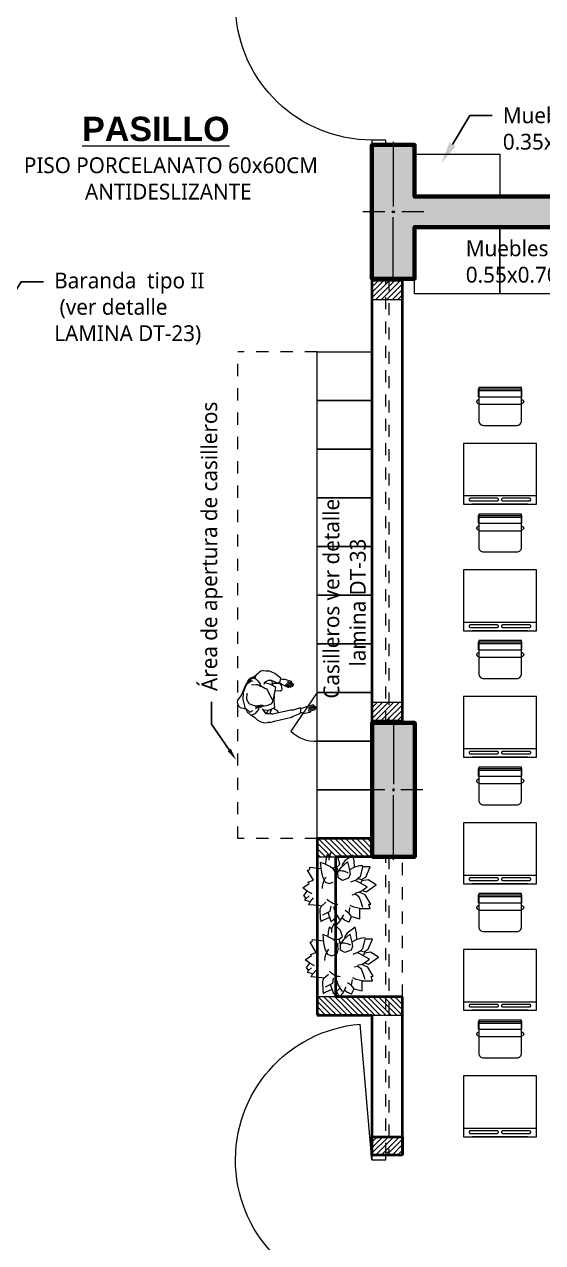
# Model space of a CAD drawing. Header units: metres. Extents: x 28 to 148, y 23 to 113.
# Drawn here: x 120.19 to 124.44, y 70.17 to 80.18 of the extents above; entities that cross this region are included whole.
import ezdxf
from ezdxf import colors
from ezdxf.entities.mleader import LeaderData, LeaderLine
from ezdxf.math import Vec2, Vec3

# ---------------------------------------------------------------- set-up
doc = ezdxf.new("R2010")
doc.units = ezdxf.units.M
doc.linetypes.add('DASHED2', pattern=[0.375, 0.25, -0.125])
for name, color, linetype, lineweight in [('COLUMNAS 50', 32, 'Continuous', 70), ('COLUMNETASSS', 211, 'Continuous', 20), ('Cotas varias El', 253, 'Continuous', 13), ('Equipamiento SR', 23, 'Continuous', 0), ('GRAFO 0 BLANCO', 7, 'Continuous', 0), ('GRAFO01', 7, 'Continuous', 0), ('letras sr', 7, 'Continuous', 5), ('muro bajo', 191, 'Continuous', 40), ('PERSONAS', 8, 'Continuous', 0), ('Puertas El', 21, 'Continuous', 15), ('Structural - Bearing_Pen_No__20', 1, 'Continuous', 0), ('Vanos', 140, 'Continuous', 5)]:
    doc.layers.add(name, color=color, linetype=linetype, lineweight=lineweight)
doc.layers.add('Mobiliario', color=7, linetype='Continuous', lineweight=0, true_color=0x7f7f7f)
doc.styles.add('Generales', font='trebuc.ttf', dxfattribs={"height": 0.1})
doc.styles.add('Santa Rosa 1 50', font='trebuc.ttf')
pattern_1 = [(225, (-26.687095, 212.112056), (0.0224506403, -0.0224506403), [])]

# ---------------------------------------------------------------- blocks, each defined once
blk = doc.blocks.new('A$C5A0F33B4')
at = {"layer": 'Puertas El', "linetype": 'Continuous'}
blk.add_line((1.12, 1.16), (1.218, 2.276), dxfattribs=at)
at = {"layer": 'Puertas El', "linetype": 'ByBlock'}
for p, q in [((1.005, 1.16), (1.005, 1.2)), ((1.005, 1.2), (1.12, 1.2)), ((1.12, 1.2), (1.005, 1.2)), ((1.12, 1.16), (1.005, 1.16)), ((1.12, 1.2), (1.12, 1.16)), ((1.005, 0), (1.005, 0.04)), ((1.005, 0.04), (1.12, 0.04)), ((1.12, 0), (1.005, 0)), ((1.12, 0), (1.005, 0)), ((1.12, 0), (1.005, 0)), ((1.12, 0.04), (1.12, 0))]:
    blk.add_line(p, q, dxfattribs=at)
blk.add_arc((1.12, 1.16), 1.12, 270, 85, dxfattribs=at)
blk = doc.blocks.new('A$C0F2E3FFB')
at = {"layer": 'PERSONAS'}
for p, q in [((0.316, 0.697), (0.312, 0.693)), ((0.312, 0.693), (0.331, 0.632)), ((0.321, 0.699), (0.316, 0.697)), ((0.331, 0.678), (0.321, 0.699)), ((0.326, 0.709), (0.322, 0.706)), ((0.322, 0.706), (0.338, 0.65)), ((0.332, 0.709), (0.326, 0.709)), ((0.336, 0.718), (0.331, 0.716)), ((0.331, 0.716), (0.349, 0.65)), ((0.336, 0.698), (0.332, 0.709)), ((0.341, 0.719), (0.336, 0.718)), ((0.349, 0.696), (0.341, 0.719)), ((0.35, 0.712), (0.346, 0.71)), ((0.346, 0.71), (0.362, 0.65)), ((0.355, 0.712), (0.35, 0.712)), ((0.371, 0.66), (0.355, 0.712)), ((0.376, 0.67), (0.372, 0.667)), ((0.38, 0.663), (0.376, 0.67)), ((0.331, 0.632), (0.343, 0.597)), ((0.364, 0.581), (0.339, 0.578)), ((0.339, 0.578), (0.36, 0.51)), ((0.343, 0.597), (0.346, 0.585)), ((0.346, 0.585), (0.348, 0.579)), ((0.384, 0.578), (0.364, 0.581)), ((0.372, 0.667), (0.371, 0.648)), ((0.384, 0.631), (0.38, 0.663)), ((0.381, 0.588), (0.39, 0.599)), ((0.382, 0.578), (0.381, 0.588)), ((0.39, 0.599), (0.384, 0.631)), ((0.39, 0.57), (0.384, 0.578)), ((0.415, 0.509), (0.39, 0.57)), ((0.091, 0.465), (0.08, 0.437)), ((0.1, 0.494), (0.091, 0.465)), ((0.104, 0.497), (0.1, 0.494)), ((0.1, 0.457), (0.106, 0.477)), ((0.11, 0.498), (0.104, 0.497)), ((0.106, 0.477), (0.11, 0.498)), ((0.124, 0.514), (0.107, 0.483)), ((0.108, 0.458), (0.134, 0.51)), ((0.118, 0.448), (0.145, 0.505)), ((0.136, 0.508), (0.121, 0.486)), ((0.129, 0.515), (0.124, 0.514)), ((0.125, 0.439), (0.15, 0.488)), ((0.134, 0.51), (0.129, 0.515)), ((0.129, 0.42), (0.155, 0.467)), ((0.141, 0.492), (0.131, 0.475)), ((0.147, 0.473), (0.133, 0.455)), ((0.141, 0.509), (0.136, 0.508)), ((0.145, 0.505), (0.141, 0.509)), ((0.146, 0.492), (0.141, 0.492)), ((0.15, 0.488), (0.146, 0.492)), ((0.152, 0.474), (0.147, 0.473)), ((0.155, 0.467), (0.152, 0.474)), ((0.36, 0.51), (0.362, 0.49)), ((0.362, 0.49), (0.398, 0.322)), ((0.426, 0.494), (0.415, 0.509)), ((0.461, 0.339), (0.426, 0.494)), ((0.026, 0.342), (0.001, 0.288)), ((0.037, 0.358), (0.026, 0.342)), ((0.07, 0.397), (0.037, 0.358)), ((0.099, 0.393), (0.07, 0.397)), ((0.081, 0.411), (0.077, 0.396)), ((0.08, 0.437), (0.081, 0.411)), ((0.088, 0.31), (0.114, 0.371)), ((0.114, 0.371), (0.099, 0.393)), ((0.106, 0.382), (0.111, 0.389)), ((0.111, 0.389), (0.113, 0.393)), ((0.113, 0.393), (0.129, 0.42)), ((0.132, 0.404), (0.118, 0.392)), ((0.132, 0.404), (0.118, 0.392)), ((0.118, 0.392), (0.118, 0.322)), ((0.118, 0.392), (0.118, 0.322)), ((0.155, 0.351), (0.127, 0.307)), ((0.171, 0.409), (0.132, 0.404)), ((0.171, 0.409), (0.132, 0.404)), ((0.245, 0.333), (0.155, 0.351)), ((0.183, 0.394), (0.171, 0.409)), ((0.183, 0.394), (0.171, 0.409)), ((0.18, 0.346), (0.183, 0.394)), ((0.18, 0.346), (0.183, 0.394)), ((0.245, 0.34), (0.219, 0.338)), ((0.336, 0.342), (0.245, 0.333)), ((0.269, 0.336), (0.245, 0.34)), ((0.359, 0.295), (0.336, 0.342)), ((0.371, 0.371), (0.344, 0.327)), ((0.388, 0.378), (0.371, 0.371)), ((0.386, 0.377), (0.371, 0.371)), ((0.472, 0.302), (0.461, 0.339)), ((0, 0.237), (0.002, 0.262)), ((0, 0.237), (0.005, 0.217)), ((0.002, 0.263), (0.001, 0.288)), ((0.087, 0.287), (0.088, 0.31)), ((0.105, 0.253), (0.087, 0.287)), ((0.14, 0.327), (0.091, 0.316)), ((0.124, 0.246), (0.105, 0.253)), ((0.127, 0.307), (0.112, 0.251)), ((0.14, 0.327), (0.118, 0.322)), ((0.129, 0.21), (0.147, 0.227)), ((0.143, 0.209), (0.148, 0.234)), ((0.148, 0.234), (0.157, 0.245)), ((0.157, 0.245), (0.162, 0.254)), ((0.168, 0.273), (0.162, 0.254)), ((0.183, 0.28), (0.168, 0.273)), ((0.241, 0.311), (0.183, 0.28)), ((0.273, 0.327), (0.241, 0.311)), ((0.301, 0.315), (0.273, 0.327)), ((0.314, 0.28), (0.301, 0.315)), ((0.318, 0.268), (0.314, 0.28)), ((0.315, 0.207), (0.316, 0.231)), ((0.316, 0.231), (0.319, 0.236)), ((0.32, 0.246), (0.318, 0.268)), ((0.319, 0.236), (0.32, 0.246)), ((0.324, 0.23), (0.32, 0.246)), ((0.33, 0.225), (0.324, 0.23)), ((0.324, 0.207), (0.324, 0.23)), ((0.333, 0.199), (0.33, 0.225)), ((0.395, 0.299), (0.348, 0.317)), ((0.36, 0.239), (0.352, 0.228)), ((0.36, 0.239), (0.359, 0.295)), ((0.394, 0.263), (0.36, 0.239)), ((0.377, 0.275), (0.361, 0.282)), ((0.377, 0.275), (0.361, 0.282)), ((0.384, 0.268), (0.377, 0.275)), ((0.384, 0.268), (0.394, 0.272)), ((0.384, 0.256), (0.384, 0.268)), ((0.389, 0.301), (0.398, 0.324)), ((0.398, 0.322), (0.394, 0.287)), ((0.394, 0.287), (0.394, 0.263)), ((0.394, 0.287), (0.394, 0.287)), ((0.394, 0.287), (0.394, 0.287)), ((0.468, 0.216), (0.475, 0.248)), ((0.472, 0.302), (0.473, 0.276)), ((0.475, 0.248), (0.473, 0.276)), ((0.005, 0.217), (0.014, 0.203)), ((0.014, 0.203), (0.024, 0.194)), ((0.024, 0.194), (0.044, 0.169)), ((0.044, 0.169), (0.061, 0.152)), ((0.044, 0.169), (0.074, 0.158)), ((0.061, 0.152), (0.06, 0.142)), ((0.06, 0.142), (0.074, 0.11)), ((0.082, 0.176), (0.066, 0.141)), ((0.087, 0.112), (0.066, 0.141)), ((0.086, 0.183), (0.082, 0.176)), ((0.086, 0.183), (0.121, 0.209)), ((0.121, 0.091), (0.087, 0.112)), ((0.098, 0.146), (0.093, 0.13)), ((0.093, 0.13), (0.129, 0.081)), ((0.129, 0.21), (0.121, 0.209)), ((0.143, 0.209), (0.131, 0.188)), ((0.131, 0.188), (0.131, 0.173)), ((0.131, 0.173), (0.133, 0.132)), ((0.3, 0.106), (0.309, 0.128)), ((0.309, 0.128), (0.321, 0.168)), ((0.319, 0.192), (0.315, 0.207)), ((0.321, 0.168), (0.319, 0.192)), ((0.34, 0.177), (0.324, 0.215)), ((0.33, 0.163), (0.324, 0.207)), ((0.356, 0.198), (0.333, 0.199)), ((0.337, 0.07), (0.378, 0.115)), ((0.345, 0.167), (0.34, 0.177)), ((0.39, 0.167), (0.356, 0.198)), ((0.378, 0.115), (0.365, 0.142)), ((0.382, 0.097), (0.405, 0.123)), ((0.393, 0.159), (0.39, 0.167)), ((0.405, 0.123), (0.393, 0.159)), ((0.404, 0.127), (0.409, 0.133)), ((0.409, 0.133), (0.426, 0.158)), ((0.426, 0.158), (0.438, 0.169)), ((0.438, 0.169), (0.448, 0.183)), ((0.448, 0.183), (0.468, 0.216)), ((0.148, 0.07), (0.074, 0.11)), ((0.129, 0.081), (0.2, 0.055)), ((0.148, 0.07), (0.226, 0.037)), ((0.197, 0.056), (0.148, 0.07)), ((0.2, 0.055), (0.263, 0.052)), ((0.207, 0.089), (0.26, 0.086)), ((0.226, 0.037), (0.268, 0.003)), ((0.26, 0.086), (0.293, 0.102)), ((0.263, 0.052), (0.337, 0.07)), ((0.268, 0.003), (0.289, 0)), ((0.289, 0), (0.317, 0.01)), ((0.293, 0.102), (0.3, 0.106)), ((0.317, 0.01), (0.34, 0.031)), ((0.34, 0.073), (0.381, 0.094)), ((0.353, 0.079), (0.34, 0.031)), ((0.381, 0.094), (0.382, 0.097))]:
    blk.add_line(p, q, dxfattribs=at)
blk = doc.blocks.new('Columna 1.10 x0.30')
at = {"true_color": 0xc7c8ca}
h = blk.add_hatch(color=9, dxfattribs=at)
h.dxf.hatch_style = 1
h.paths.add_polyline_path([(-234.849, 113.807), (-235.949, 113.807), (-235.949, 113.457), (-234.849, 113.457)])
h.paths.add_polyline_path([(-235.391, 113.632, -1), (-235.408, 113.632, -1)], flags=16)
at = {"layer": 'COLUMNAS 50', "color": 1, "linetype": 'Continuous', "lineweight": 5}
for p, q in [((-235.399, 113.873), (-235.399, 113.693)), ((-235.974, 113.632), (-235.444, 113.632)), ((-234.824, 113.632), (-235.354, 113.632)), ((-235.399, 113.562), (-235.399, 113.382))]:
    blk.add_line(p, q, dxfattribs=at)
at = {"layer": 'COLUMNAS 50', "linetype": 'Continuous'}
blk.add_lwpolyline([(-235.949, 113.457), (-234.849, 113.457), (-234.849, 113.807), (-235.949, 113.807)], close=True, dxfattribs=at)
at = {"layer": 'COLUMNAS 50', "color": 1, "linetype": 'Continuous', "lineweight": 5}
blk.add_circle((-235.399, 113.632), 0.00871, dxfattribs=at)
blk.add_point((-235.399, 113.632), dxfattribs=at)
blk = doc.blocks.new('A$C4CA21B86')
at = {"layer": 'GRAFO01', "color": 251, "linetype": 'DASHED2', "lineweight": 9, "ltscale": 0.1}
for p, q in [((0.201, 0.532), (0.134, 0.55)), ((0.134, 0.55), (0.134, 0.467)), ((0.221, 0.578), (0.201, 0.532)), ((0.201, 0.532), (0.221, 0.507)), ((0.221, 0.507), (0.215, 0.457)), ((0.221, 0.578), (0.26, 0.561)), ((0.221, 0.507), (0.255, 0.484)), ((0.26, 0.561), (0.28, 0.543)), ((0.294, 0.568), (0.265, 0.518)), ((0.32, 0.598), (0.294, 0.568)), ((0.297, 0.556), (0.332, 0.5)), ((0.368, 0.576), (0.317, 0.527)), ((0.32, 0.598), (0.346, 0.555)), ((0.368, 0.576), (0.393, 0.497)), ((0.436, 0.518), (0.376, 0.487)), ((0.435, 0.562), (0.38, 0.537)), ((0.454, 0.573), (0.435, 0.562)), ((0.455, 0.555), (0.454, 0.573)), ((0.455, 0.555), (0.458, 0.47)), ((0.061, 0.432), (0.043, 0.43)), ((0.043, 0.43), (0.089, 0.354)), ((0.134, 0.467), (0.049, 0.467)), ((0.049, 0.467), (0.061, 0.432)), ((0.109, 0.458), (0.125, 0.407)), ((0.125, 0.407), (0.14, 0.373)), ((0.134, 0.467), (0.183, 0.456)), ((0.183, 0.456), (0.212, 0.442)), ((0.332, 0.5), (0.348, 0.452)), ((0.376, 0.487), (0.37, 0.446)), ((0.449, 0.447), (0.412, 0.413)), ((0.458, 0.47), (0.449, 0.447)), ((0.449, 0.447), (0.466, 0.443)), ((0.466, 0.443), (0.552, 0.435)), ((0.54, 0.411), (0.513, 0.379)), ((0.552, 0.435), (0.54, 0.411)), ((0.54, 0.411), (0.584, 0.399)), ((0.082, 0.33), (0, 0.273)), ((0.115, 0.319), (0.074, 0.289)), ((0.115, 0.319), (0.082, 0.33)), ((0.089, 0.354), (0.138, 0.333)), ((0.138, 0.333), (0.115, 0.319)), ((0.138, 0.333), (0.174, 0.342)), ((0.14, 0.373), (0.169, 0.349)), ((0.169, 0.349), (0.199, 0.356)), ((0.565, 0.323), (0.528, 0.342)), ((0.574, 0.383), (0.55, 0.362)), ((0.592, 0.359), (0.565, 0.323)), ((0.565, 0.323), (0.602, 0.296)), ((0.584, 0.399), (0.574, 0.383)), ((0.574, 0.383), (0.592, 0.359)), ((0, 0.273), (0.066, 0.232)), ((0.085, 0.208), (0.049, 0.124)), ((0.066, 0.232), (0.116, 0.239)), ((0.074, 0.289), (0.128, 0.259)), ((0.119, 0.228), (0.085, 0.208)), ((0.112, 0.124), (0.132, 0.205)), ((0.116, 0.239), (0.128, 0.259)), ((0.148, 0.221), (0.119, 0.228)), ((0.128, 0.259), (0.172, 0.235)), ((0.132, 0.205), (0.152, 0.223)), ((0.172, 0.235), (0.148, 0.221)), ((0.172, 0.235), (0.21, 0.25)), ((0.213, 0.185), (0.226, 0.216)), ((0.226, 0.216), (0.277, 0.235)), ((0.277, 0.235), (0.311, 0.215)), ((0.311, 0.215), (0.313, 0.168)), ((0.334, 0.213), (0.342, 0.247)), ((0.336, 0.169), (0.334, 0.213)), ((0.385, 0.262), (0.353, 0.25)), ((0.418, 0.249), (0.385, 0.262)), ((0.44, 0.207), (0.418, 0.249)), ((0.451, 0.155), (0.44, 0.207)), ((0.559, 0.25), (0.513, 0.234)), ((0.513, 0.234), (0.562, 0.15)), ((0.602, 0.296), (0.55, 0.26)), ((0.55, 0.26), (0.559, 0.25)), ((0.049, 0.124), (0.112, 0.124)), ((0.11, 0.115), (0.136, 0.116)), ((0.136, 0.116), (0.178, 0.127)), ((0.178, 0.127), (0.218, 0.149)), ((0.178, 0.127), (0.181, 0.076)), ((0.218, 0.149), (0.213, 0.185)), ((0.236, 0.083), (0.218, 0.149)), ((0.286, 0.129), (0.236, 0.083)), ((0.257, 0.076), (0.276, 0.102)), ((0.276, 0.102), (0.28, 0.123)), ((0.313, 0.168), (0.286, 0.129)), ((0.323, 0.126), (0.297, 0.103)), ((0.297, 0.103), (0.312, 0.053)), ((0.315, 0.152), (0.323, 0.126)), ((0.323, 0.126), (0.358, 0.136)), ((0.358, 0.136), (0.336, 0.169)), ((0.374, 0.122), (0.358, 0.136)), ((0.418, 0.102), (0.374, 0.122)), ((0.413, 0.066), (0.416, 0.103)), ((0.416, 0.103), (0.458, 0.088)), ((0.458, 0.088), (0.451, 0.155)), ((0.543, 0.128), (0.453, 0.138)), ((0.545, 0.145), (0.543, 0.128)), ((0.562, 0.15), (0.545, 0.145)), ((0.181, 0.076), (0.191, 0.027)), ((0.191, 0.027), (0.257, 0.076)), ((0.312, 0.053), (0.368, 0)), ((0.368, 0), (0.385, 0.039)), ((0.385, 0.039), (0.387, 0.07)), ((0.385, 0.039), (0.404, 0.026)), ((0.404, 0.026), (0.413, 0.066))]:
    blk.add_line(p, q, dxfattribs=at)
at = {"layer": 'GRAFO01', "color": 251, "linetype": 'DASHED2', "lineweight": 9, "ltscale": 0.1, "extrusion": (0, 0, -1)}
blk.add_ellipse((0.299, 0.295), major_axis=(0.0994, 0.0994), ratio=1, start_param=-0.678369, end_param=2.877304, dxfattribs=at)
blk = doc.blocks.new('A$C3A47622C')
at = {"layer": 'Mobiliario', "linetype": 'Continuous'}
for p, q in [((0.025, 0.37), (0.011, 0.37)), ((0.011, 0.015), (0.011, 0.37)), ((0.075, 0.37), (0.025, 0.37)), ((0.025, 0.015), (0.025, 0.37)), ((0.075, 0.015), (0.075, 0.37)), ((0.098, 0.367), (0.099, 0.37)), ((0.099, 0.37), (0.1, 0.373)), ((0.1, 0.373), (0.101, 0.376)), ((0.101, 0.376), (0.103, 0.379)), ((0.103, 0.379), (0.105, 0.381)), ((0.105, 0.381), (0.108, 0.383)), ((0.108, 0.383), (0.111, 0.384)), ((0.111, 0.384), (0.114, 0.385)), ((0.114, 0.385), (0.117, 0.385)), ((0.117, 0.385), (0.119, 0.384)), ((0.119, 0.384), (0.122, 0.383)), ((0.122, 0.383), (0.125, 0.381)), ((0.125, 0.381), (0.127, 0.379)), ((0.127, 0.379), (0.129, 0.376)), ((0.129, 0.376), (0.13, 0.375)), ((0.13, 0.375), (0.133, 0.367)), ((0.075, 0.015), (0.011, 0.015)), ((0.099, 0.015), (0.098, 0.017)), ((0.1, 0.011), (0.099, 0.015)), ((0.101, 0.008), (0.1, 0.011)), ((0.103, 0.006), (0.101, 0.008)), ((0.105, 0.004), (0.103, 0.006)), ((0.108, 0.002), (0.105, 0.004)), ((0.111, 0.001), (0.108, 0.002)), ((0.114, 0), (0.111, 0.001)), ((0.117, 0), (0.114, 0)), ((0.119, 0.001), (0.117, 0)), ((0.122, 0.002), (0.119, 0.001)), ((0.125, 0.004), (0.122, 0.002)), ((0.127, 0.006), (0.125, 0.004)), ((0.129, 0.008), (0.127, 0.006)), ((0.13, 0.01), (0.129, 0.008)), ((0.133, 0.017), (0.13, 0.01))]:
    blk.add_line(p, q, dxfattribs=at)
at = {"layer": 'Mobiliario'}
blk.add_line((0.136, 0.017), (0.136, 0.367), dxfattribs=at)
at = {"layer": 'Mobiliario', "linetype": 'Continuous'}
blk.add_lwpolyline([(0, 0.017), (0.272, 0.017, 0.414214), (0.311, 0.056), (0.311, 0.328, 0.414214), (0.272, 0.367), (0, 0.367), (0, 0.017)], format="xyb", dxfattribs=at)

msp = doc.modelspace()

# ---------------------------------------------------------------- hatches: boundary and pattern name
at = {"layer": 'GRAFO 0 BLANCO', "true_color": 0xc7c8ca}
h = msp.add_hatch(color=9, dxfattribs=at)
h.dxf.hatch_style = 1
h.paths.add_polyline_path([(123.391, 78.762), (123.391, 79.187), (123.041, 79.187), (123.041, 78.087), (123.391, 78.087), (123.391, 78.512), (125.291, 78.512), (125.291, 78.762)])
edge = h.paths.add_edge_path(flags=16)
edge.add_arc((123.216, 78.637), 0.00871, 180, 540)
at = {"layer": 'GRAFO 0 BLANCO'}
h = msp.add_hatch(dxfattribs=at)
h.set_pattern_fill('ANSI31', color=256, scale=0.01, angle=180)
h.set_pattern_definition(pattern_1)
h.paths.add_polyline_path([(123.291, 78.067), (123.041, 78.067), (123.041, 77.917), (123.291, 77.917)])
h = msp.add_hatch(dxfattribs=at)
h.set_pattern_fill('ANSI31', color=256, scale=0.01, angle=180)
h.set_pattern_definition(pattern_1)
h.paths.add_polyline_path([(123.291, 74.457), (123.041, 74.457), (123.041, 74.607), (123.291, 74.607)])
h = msp.add_hatch(dxfattribs=at)
h.set_pattern_fill('ANSI31', color=256, scale=0.01, angle=270)
h.set_pattern_definition([(315, (-48.57468, 323.68813), (0.0224506403, 0.0224506403), [])])
h.paths.add_polyline_path([(122.591, 73.337), (123.041, 73.337), (123.041, 73.487), (122.591, 73.487)])
h = msp.add_hatch(dxfattribs=at)
h.set_pattern_fill('ANSI31', color=256, scale=0.01, angle=270)
h.set_pattern_definition([(315, (-48.574677, 322.38813), (0.0224506403, 0.0224506403), [])])
h.paths.add_polyline_path([(122.591, 72.037), (123.291, 72.037), (123.291, 72.187), (122.591, 72.187)])
h = msp.add_hatch(dxfattribs=at)
h.set_pattern_fill('ANSI31', color=256, scale=0.01, angle=180)
h.set_pattern_definition([(225, (-26.687085, 208.54209), (0.0224506403, -0.0224506403), [])])
h.paths.add_polyline_path([(123.291, 70.887), (123.041, 70.887), (123.041, 71.037), (123.291, 71.037)])

# ---------------------------------------------------------------- linework, layer by layer
at = {"layer": 'COLUMNAS 50', "linetype": 'Continuous'}
for p, q in [((123.391, 79.187), (123.391, 78.762)), ((123.391, 78.512), (123.391, 78.087))]:
    msp.add_line(p, q, dxfattribs=at)
msp.add_lwpolyline([(125.291, 78.512), (123.391, 78.512), (123.391, 78.087), (123.041, 78.087), (123.041, 79.187), (123.391, 79.187), (123.391, 78.762), (125.291, 78.762)], close=True, dxfattribs=at)
at = {"layer": 'COLUMNETASSS'}
for points in [[(123.291, 78.067), (123.041, 78.067), (123.041, 77.917), (123.291, 77.917)], [(123.291, 74.457), (123.041, 74.457), (123.041, 74.607), (123.291, 74.607)], [(123.041, 73.337), (123.041, 73.487), (122.591, 73.487), (122.591, 73.337)], [(123.291, 72.037), (123.291, 72.187), (122.591, 72.187), (122.591, 72.037)]]:
    msp.add_lwpolyline(points, close=True, dxfattribs=at)
at = {"layer": 'Equipamiento SR'}
for points in [[(123.391, 78.762), (123.391, 79.112), (124.091, 79.112), (124.091, 78.762), (123.391, 78.762)], [(124.091, 78.512), (124.091, 77.962), (123.391, 77.962), (123.391, 78.512), (124.091, 78.512)], [(124.791, 78.512), (124.791, 77.962), (124.091, 77.962), (124.091, 78.512), (124.791, 78.512)], [(123.041, 77.087), (122.591, 77.087), (122.591, 77.487), (123.041, 77.487)], [(123.041, 76.687), (122.591, 76.687), (122.591, 77.087), (123.041, 77.087)], [(123.041, 76.287), (122.591, 76.287), (122.591, 76.687), (123.041, 76.687)], [(123.041, 75.887), (122.591, 75.887), (122.591, 76.287), (123.041, 76.287)], [(123.041, 75.487), (122.591, 75.487), (122.591, 75.887), (123.041, 75.887)], [(123.041, 75.087), (122.591, 75.087), (122.591, 75.487), (123.041, 75.487)], [(123.041, 74.687), (122.591, 74.687), (122.591, 75.087), (123.041, 75.087)], [(123.041, 74.287), (122.591, 74.287), (122.591, 74.687), (123.041, 74.687)], [(123.041, 73.887), (122.591, 73.887), (122.591, 74.287), (123.041, 74.287)], [(123.041, 73.487), (122.591, 73.487), (122.591, 73.887), (123.041, 73.887)]]:
    msp.add_lwpolyline(points, dxfattribs=at)
msp.add_lwpolyline([(122.591, 74.687), (122.375, 74.371, 0.21676), (122.591, 74.287, 1.172573)], format="xyb", dxfattribs=at)
at = {"layer": 'GRAFO01', "color": 251, "linetype": 'DASHED2', "lineweight": 9, "ltscale": 0.4}
for p, q in [((121.941, 73.487), (121.941, 77.487)), ((122.591, 77.487), (121.941, 77.487)), ((122.591, 73.487), (121.941, 73.487))]:
    msp.add_line(p, q, dxfattribs=at)
at = {"layer": 'Mobiliario', "linetype": 'Continuous', "lineweight": 0}
for p, q in [((123.791, 76.734), (123.791, 76.234)), ((124.391, 76.734), (123.791, 76.734)), ((124.391, 76.234), (124.391, 76.734)), ((123.791, 76.305), (124.391, 76.305)), ((123.839, 76.277), (123.838, 76.275)), ((123.84, 76.279), (123.839, 76.277)), ((123.841, 76.28), (123.84, 76.279)), ((123.843, 76.281), (123.841, 76.28)), ((123.845, 76.282), (123.843, 76.281)), ((123.847, 76.283), (123.845, 76.282)), ((123.849, 76.283), (123.847, 76.283)), ((123.85, 76.283), (123.849, 76.283)), ((124.066, 76.283), (123.85, 76.283)), ((124.067, 76.283), (124.066, 76.283)), ((124.069, 76.283), (124.067, 76.283)), ((124.071, 76.282), (124.069, 76.283)), ((124.073, 76.281), (124.071, 76.282)), ((124.075, 76.28), (124.073, 76.281)), ((124.076, 76.279), (124.075, 76.28)), ((124.077, 76.277), (124.076, 76.279)), ((124.078, 76.275), (124.077, 76.277)), ((124.105, 76.277), (124.104, 76.275)), ((124.106, 76.279), (124.105, 76.277)), ((124.107, 76.28), (124.106, 76.279)), ((124.109, 76.281), (124.107, 76.28)), ((124.111, 76.282), (124.109, 76.281)), ((124.113, 76.283), (124.111, 76.282)), ((124.115, 76.283), (124.113, 76.283)), ((124.116, 76.283), (124.115, 76.283)), ((124.332, 76.283), (124.116, 76.283)), ((124.333, 76.283), (124.332, 76.283)), ((124.335, 76.283), (124.333, 76.283)), ((124.337, 76.282), (124.335, 76.283)), ((124.339, 76.281), (124.337, 76.282)), ((124.341, 76.28), (124.339, 76.281)), ((124.342, 76.279), (124.341, 76.28)), ((124.343, 76.277), (124.342, 76.279)), ((124.344, 76.275), (124.343, 76.277)), ((124.376, 76.305), (124.376, 76.304)), ((123.791, 76.234), (124.391, 76.234)), ((123.838, 76.275), (123.838, 76.273)), ((123.838, 76.273), (123.838, 76.271)), ((123.838, 76.271), (123.838, 76.269)), ((123.838, 76.269), (123.839, 76.268)), ((123.839, 76.268), (123.84, 76.266)), ((123.84, 76.266), (123.841, 76.265)), ((123.841, 76.265), (123.843, 76.263)), ((123.843, 76.263), (123.845, 76.262)), ((123.845, 76.262), (123.847, 76.262)), ((123.847, 76.262), (123.849, 76.261)), ((123.849, 76.261), (123.85, 76.261)), ((123.85, 76.261), (124.066, 76.261)), ((124.319, 76.234), (123.863, 76.234)), ((124.066, 76.261), (124.067, 76.261)), ((124.067, 76.261), (124.069, 76.262)), ((124.069, 76.262), (124.071, 76.262)), ((124.071, 76.262), (124.073, 76.263)), ((124.073, 76.263), (124.075, 76.265)), ((124.075, 76.265), (124.076, 76.266)), ((124.076, 76.266), (124.077, 76.268)), ((124.077, 76.268), (124.078, 76.269)), ((124.078, 76.273), (124.078, 76.275)), ((124.078, 76.271), (124.078, 76.273)), ((124.078, 76.269), (124.078, 76.271)), ((124.104, 76.275), (124.104, 76.273)), ((124.104, 76.273), (124.104, 76.271)), ((124.104, 76.271), (124.104, 76.269)), ((124.104, 76.269), (124.105, 76.268)), ((124.105, 76.268), (124.106, 76.266)), ((124.106, 76.266), (124.107, 76.265)), ((124.107, 76.265), (124.109, 76.263)), ((124.109, 76.263), (124.111, 76.262)), ((124.111, 76.262), (124.113, 76.262)), ((124.113, 76.262), (124.115, 76.261)), ((124.115, 76.261), (124.116, 76.261)), ((124.116, 76.261), (124.332, 76.261)), ((124.332, 76.261), (124.333, 76.261)), ((124.333, 76.261), (124.335, 76.262)), ((124.335, 76.262), (124.337, 76.262)), ((124.337, 76.262), (124.339, 76.263)), ((124.339, 76.263), (124.341, 76.265)), ((124.341, 76.265), (124.342, 76.266)), ((124.342, 76.266), (124.343, 76.268)), ((124.343, 76.268), (124.344, 76.269)), ((124.344, 76.273), (124.344, 76.275)), ((124.344, 76.271), (124.344, 76.273)), ((124.344, 76.269), (124.344, 76.271)), ((123.791, 75.695), (123.791, 75.195)), ((124.391, 75.695), (123.791, 75.695)), ((124.391, 75.195), (124.391, 75.695)), ((123.791, 75.265), (124.391, 75.265)), ((123.791, 75.195), (124.391, 75.195)), ((123.839, 75.237), (123.838, 75.236)), ((123.838, 75.236), (123.838, 75.234)), ((123.838, 75.234), (123.838, 75.232)), ((123.838, 75.232), (123.838, 75.23)), ((123.838, 75.23), (123.839, 75.228)), ((123.84, 75.239), (123.839, 75.237)), ((123.839, 75.228), (123.84, 75.227)), ((123.841, 75.241), (123.84, 75.239)), ((123.84, 75.227), (123.841, 75.225)), ((123.843, 75.242), (123.841, 75.241)), ((123.841, 75.225), (123.843, 75.224)), ((123.845, 75.243), (123.843, 75.242)), ((123.843, 75.224), (123.845, 75.223)), ((123.847, 75.243), (123.845, 75.243)), ((123.845, 75.223), (123.847, 75.222)), ((123.849, 75.244), (123.847, 75.243)), ((123.847, 75.222), (123.849, 75.222)), ((123.85, 75.244), (123.849, 75.244)), ((123.849, 75.222), (123.85, 75.222)), ((124.066, 75.244), (123.85, 75.244)), ((123.85, 75.222), (124.066, 75.222)), ((124.319, 75.195), (123.863, 75.195)), ((124.067, 75.244), (124.066, 75.244)), ((124.066, 75.222), (124.067, 75.222)), ((124.069, 75.243), (124.067, 75.244)), ((124.067, 75.222), (124.069, 75.222)), ((124.071, 75.243), (124.069, 75.243)), ((124.069, 75.222), (124.071, 75.223)), ((124.073, 75.242), (124.071, 75.243)), ((124.071, 75.223), (124.073, 75.224)), ((124.075, 75.241), (124.073, 75.242)), ((124.073, 75.224), (124.075, 75.225)), ((124.076, 75.239), (124.075, 75.241)), ((124.075, 75.225), (124.076, 75.227)), ((124.077, 75.237), (124.076, 75.239)), ((124.076, 75.227), (124.077, 75.228)), ((124.078, 75.236), (124.077, 75.237)), ((124.077, 75.228), (124.078, 75.23)), ((124.078, 75.234), (124.078, 75.236)), ((124.078, 75.232), (124.078, 75.234)), ((124.078, 75.23), (124.078, 75.232)), ((124.105, 75.237), (124.104, 75.236)), ((124.104, 75.236), (124.104, 75.234)), ((124.104, 75.234), (124.104, 75.232)), ((124.104, 75.232), (124.104, 75.23)), ((124.104, 75.23), (124.105, 75.228)), ((124.106, 75.239), (124.105, 75.237)), ((124.105, 75.228), (124.106, 75.227)), ((124.107, 75.241), (124.106, 75.239)), ((124.106, 75.227), (124.107, 75.225)), ((124.109, 75.242), (124.107, 75.241)), ((124.107, 75.225), (124.109, 75.224)), ((124.111, 75.243), (124.109, 75.242)), ((124.109, 75.224), (124.111, 75.223)), ((124.113, 75.243), (124.111, 75.243)), ((124.111, 75.223), (124.113, 75.222)), ((124.115, 75.244), (124.113, 75.243)), ((124.113, 75.222), (124.115, 75.222)), ((124.116, 75.244), (124.115, 75.244)), ((124.115, 75.222), (124.116, 75.222)), ((124.332, 75.244), (124.116, 75.244)), ((124.116, 75.222), (124.332, 75.222)), ((124.333, 75.244), (124.332, 75.244)), ((124.332, 75.222), (124.333, 75.222)), ((124.335, 75.243), (124.333, 75.244)), ((124.333, 75.222), (124.335, 75.222)), ((124.337, 75.243), (124.335, 75.243)), ((124.335, 75.222), (124.337, 75.223)), ((124.339, 75.242), (124.337, 75.243)), ((124.337, 75.223), (124.339, 75.224)), ((124.341, 75.241), (124.339, 75.242)), ((124.339, 75.224), (124.341, 75.225)), ((124.342, 75.239), (124.341, 75.241)), ((124.341, 75.225), (124.342, 75.227)), ((124.343, 75.237), (124.342, 75.239)), ((124.342, 75.227), (124.343, 75.228)), ((124.344, 75.236), (124.343, 75.237)), ((124.343, 75.228), (124.344, 75.23)), ((124.344, 75.234), (124.344, 75.236)), ((124.344, 75.232), (124.344, 75.234)), ((124.344, 75.23), (124.344, 75.232)), ((124.376, 75.265), (124.376, 75.265)), ((123.791, 74.655), (123.791, 74.155)), ((124.391, 74.655), (123.791, 74.655)), ((124.391, 74.155), (124.391, 74.655)), ((123.791, 74.226), (124.391, 74.226)), ((123.839, 74.198), (123.838, 74.196)), ((123.838, 74.196), (123.838, 74.194)), ((123.838, 74.194), (123.838, 74.192)), ((123.838, 74.192), (123.838, 74.191)), ((123.838, 74.191), (123.839, 74.189)), ((123.84, 74.2), (123.839, 74.198)), ((123.839, 74.189), (123.84, 74.187)), ((123.841, 74.201), (123.84, 74.2)), ((123.84, 74.187), (123.841, 74.186)), ((123.843, 74.202), (123.841, 74.201)), ((123.841, 74.186), (123.843, 74.185)), ((123.845, 74.203), (123.843, 74.202)), ((123.843, 74.185), (123.845, 74.184)), ((123.847, 74.204), (123.845, 74.203)), ((123.845, 74.184), (123.847, 74.183)), ((123.849, 74.204), (123.847, 74.204)), ((123.847, 74.183), (123.849, 74.183)), ((123.85, 74.204), (123.849, 74.204)), ((123.849, 74.183), (123.85, 74.183)), ((124.066, 74.204), (123.85, 74.204)), ((123.85, 74.183), (124.066, 74.183)), ((124.067, 74.204), (124.066, 74.204)), ((124.066, 74.183), (124.067, 74.183)), ((124.069, 74.204), (124.067, 74.204)), ((124.067, 74.183), (124.069, 74.183)), ((124.071, 74.203), (124.069, 74.204)), ((124.069, 74.183), (124.071, 74.184)), ((124.073, 74.202), (124.071, 74.203)), ((124.071, 74.184), (124.073, 74.185)), ((124.075, 74.201), (124.073, 74.202)), ((124.073, 74.185), (124.075, 74.186)), ((124.076, 74.2), (124.075, 74.201)), ((124.075, 74.186), (124.076, 74.187)), ((124.077, 74.198), (124.076, 74.2)), ((124.076, 74.187), (124.077, 74.189)), ((124.078, 74.196), (124.077, 74.198)), ((124.077, 74.189), (124.078, 74.191)), ((124.078, 74.194), (124.078, 74.196)), ((124.078, 74.192), (124.078, 74.194)), ((124.078, 74.191), (124.078, 74.192)), ((124.105, 74.198), (124.104, 74.196)), ((124.104, 74.196), (124.104, 74.194)), ((124.104, 74.194), (124.104, 74.192)), ((124.104, 74.192), (124.104, 74.191)), ((124.104, 74.191), (124.105, 74.189)), ((124.106, 74.2), (124.105, 74.198)), ((124.105, 74.189), (124.106, 74.187)), ((124.107, 74.201), (124.106, 74.2)), ((124.106, 74.187), (124.107, 74.186)), ((124.109, 74.202), (124.107, 74.201)), ((124.107, 74.186), (124.109, 74.185)), ((124.111, 74.203), (124.109, 74.202)), ((124.109, 74.185), (124.111, 74.184)), ((124.113, 74.204), (124.111, 74.203)), ((124.111, 74.184), (124.113, 74.183)), ((124.115, 74.204), (124.113, 74.204)), ((124.113, 74.183), (124.115, 74.183)), ((124.116, 74.204), (124.115, 74.204)), ((124.115, 74.183), (124.116, 74.183)), ((124.332, 74.204), (124.116, 74.204)), ((124.116, 74.183), (124.332, 74.183)), ((124.333, 74.204), (124.332, 74.204)), ((124.332, 74.183), (124.333, 74.183)), ((124.335, 74.204), (124.333, 74.204)), ((124.333, 74.183), (124.335, 74.183)), ((124.337, 74.203), (124.335, 74.204)), ((124.335, 74.183), (124.337, 74.184)), ((124.339, 74.202), (124.337, 74.203)), ((124.337, 74.184), (124.339, 74.185)), ((124.341, 74.201), (124.339, 74.202)), ((124.339, 74.185), (124.341, 74.186)), ((124.342, 74.2), (124.341, 74.201)), ((124.341, 74.186), (124.342, 74.187)), ((124.343, 74.198), (124.342, 74.2)), ((124.342, 74.187), (124.343, 74.189)), ((124.344, 74.196), (124.343, 74.198)), ((124.343, 74.189), (124.344, 74.191)), ((124.344, 74.194), (124.344, 74.196)), ((124.344, 74.192), (124.344, 74.194)), ((124.344, 74.191), (124.344, 74.192)), ((124.376, 74.226), (124.376, 74.226)), ((123.791, 74.155), (124.391, 74.155)), ((124.319, 74.155), (123.863, 74.155)), ((123.791, 73.616), (123.791, 73.116)), ((124.391, 73.616), (123.791, 73.616)), ((124.391, 73.116), (124.391, 73.616)), ((123.791, 73.187), (124.391, 73.187)), ((124.376, 73.187), (124.376, 73.186)), ((123.791, 73.116), (124.391, 73.116)), ((123.839, 73.159), (123.838, 73.157)), ((123.838, 73.157), (123.838, 73.155)), ((123.838, 73.155), (123.838, 73.153)), ((123.838, 73.153), (123.838, 73.151)), ((123.838, 73.151), (123.839, 73.149)), ((123.84, 73.16), (123.839, 73.159)), ((123.839, 73.149), (123.84, 73.148)), ((123.841, 73.162), (123.84, 73.16)), ((123.84, 73.148), (123.841, 73.146)), ((123.843, 73.163), (123.841, 73.162)), ((123.841, 73.146), (123.843, 73.145)), ((123.845, 73.164), (123.843, 73.163)), ((123.843, 73.145), (123.845, 73.144)), ((123.847, 73.165), (123.845, 73.164)), ((123.845, 73.144), (123.847, 73.143)), ((123.849, 73.165), (123.847, 73.165)), ((123.847, 73.143), (123.849, 73.143)), ((123.85, 73.165), (123.849, 73.165)), ((123.849, 73.143), (123.85, 73.143)), ((124.066, 73.165), (123.85, 73.165)), ((123.85, 73.143), (124.066, 73.143)), ((124.319, 73.116), (123.863, 73.116)), ((124.067, 73.165), (124.066, 73.165)), ((124.066, 73.143), (124.067, 73.143)), ((124.069, 73.165), (124.067, 73.165)), ((124.067, 73.143), (124.069, 73.143)), ((124.071, 73.164), (124.069, 73.165)), ((124.069, 73.143), (124.071, 73.144)), ((124.073, 73.163), (124.071, 73.164)), ((124.071, 73.144), (124.073, 73.145)), ((124.075, 73.162), (124.073, 73.163)), ((124.073, 73.145), (124.075, 73.146)), ((124.076, 73.16), (124.075, 73.162)), ((124.075, 73.146), (124.076, 73.148)), ((124.077, 73.159), (124.076, 73.16)), ((124.076, 73.148), (124.077, 73.149)), ((124.078, 73.157), (124.077, 73.159)), ((124.077, 73.149), (124.078, 73.151)), ((124.078, 73.155), (124.078, 73.157)), ((124.078, 73.153), (124.078, 73.155)), ((124.078, 73.151), (124.078, 73.153)), ((124.105, 73.159), (124.104, 73.157)), ((124.104, 73.157), (124.104, 73.155)), ((124.104, 73.155), (124.104, 73.153)), ((124.104, 73.153), (124.104, 73.151)), ((124.104, 73.151), (124.105, 73.149)), ((124.106, 73.16), (124.105, 73.159)), ((124.105, 73.149), (124.106, 73.148)), ((124.107, 73.162), (124.106, 73.16)), ((124.106, 73.148), (124.107, 73.146)), ((124.109, 73.163), (124.107, 73.162)), ((124.107, 73.146), (124.109, 73.145)), ((124.111, 73.164), (124.109, 73.163)), ((124.109, 73.145), (124.111, 73.144)), ((124.113, 73.165), (124.111, 73.164)), ((124.111, 73.144), (124.113, 73.143)), ((124.115, 73.165), (124.113, 73.165)), ((124.113, 73.143), (124.115, 73.143)), ((124.116, 73.165), (124.115, 73.165)), ((124.115, 73.143), (124.116, 73.143)), ((124.332, 73.165), (124.116, 73.165)), ((124.116, 73.143), (124.332, 73.143)), ((124.333, 73.165), (124.332, 73.165)), ((124.332, 73.143), (124.333, 73.143)), ((124.335, 73.165), (124.333, 73.165)), ((124.333, 73.143), (124.335, 73.143)), ((124.337, 73.164), (124.335, 73.165)), ((124.335, 73.143), (124.337, 73.144)), ((124.339, 73.163), (124.337, 73.164)), ((124.337, 73.144), (124.339, 73.145)), ((124.341, 73.162), (124.339, 73.163)), ((124.339, 73.145), (124.341, 73.146)), ((124.342, 73.16), (124.341, 73.162)), ((124.341, 73.146), (124.342, 73.148)), ((124.343, 73.159), (124.342, 73.16)), ((124.342, 73.148), (124.343, 73.149)), ((124.344, 73.157), (124.343, 73.159)), ((124.343, 73.149), (124.344, 73.151)), ((124.344, 73.155), (124.344, 73.157)), ((124.344, 73.153), (124.344, 73.155)), ((124.344, 73.151), (124.344, 73.153)), ((123.791, 72.577), (123.791, 72.077)), ((124.391, 72.577), (123.791, 72.577)), ((124.391, 72.077), (124.391, 72.577)), ((123.791, 72.147), (124.391, 72.147)), ((123.791, 72.077), (124.391, 72.077)), ((123.839, 72.119), (123.838, 72.117)), ((123.838, 72.117), (123.838, 72.116)), ((123.838, 72.116), (123.838, 72.114)), ((123.838, 72.114), (123.838, 72.112)), ((123.838, 72.112), (123.839, 72.11)), ((123.84, 72.121), (123.839, 72.119)), ((123.839, 72.11), (123.84, 72.108)), ((123.841, 72.122), (123.84, 72.121)), ((123.84, 72.108), (123.841, 72.107)), ((123.843, 72.123), (123.841, 72.122)), ((123.841, 72.107), (123.843, 72.106)), ((123.845, 72.124), (123.843, 72.123)), ((123.843, 72.106), (123.845, 72.105)), ((123.847, 72.125), (123.845, 72.124)), ((123.845, 72.105), (123.847, 72.104)), ((123.849, 72.125), (123.847, 72.125)), ((123.847, 72.104), (123.849, 72.104)), ((123.85, 72.125), (123.849, 72.125)), ((123.849, 72.104), (123.85, 72.104)), ((124.066, 72.125), (123.85, 72.125)), ((123.85, 72.104), (124.066, 72.104)), ((124.319, 72.077), (123.863, 72.077)), ((124.067, 72.125), (124.066, 72.125)), ((124.066, 72.104), (124.067, 72.104)), ((124.069, 72.125), (124.067, 72.125)), ((124.067, 72.104), (124.069, 72.104)), ((124.071, 72.124), (124.069, 72.125)), ((124.069, 72.104), (124.071, 72.105)), ((124.073, 72.123), (124.071, 72.124)), ((124.071, 72.105), (124.073, 72.106)), ((124.075, 72.122), (124.073, 72.123)), ((124.073, 72.106), (124.075, 72.107)), ((124.076, 72.121), (124.075, 72.122)), ((124.075, 72.107), (124.076, 72.108)), ((124.077, 72.119), (124.076, 72.121)), ((124.076, 72.108), (124.077, 72.11)), ((124.078, 72.117), (124.077, 72.119)), ((124.077, 72.11), (124.078, 72.112)), ((124.078, 72.116), (124.078, 72.117)), ((124.078, 72.114), (124.078, 72.116)), ((124.078, 72.112), (124.078, 72.114)), ((124.105, 72.119), (124.104, 72.117)), ((124.104, 72.117), (124.104, 72.116)), ((124.104, 72.116), (124.104, 72.114)), ((124.104, 72.114), (124.104, 72.112)), ((124.104, 72.112), (124.105, 72.11)), ((124.106, 72.121), (124.105, 72.119)), ((124.105, 72.11), (124.106, 72.108)), ((124.107, 72.122), (124.106, 72.121)), ((124.106, 72.108), (124.107, 72.107)), ((124.109, 72.123), (124.107, 72.122)), ((124.107, 72.107), (124.109, 72.106)), ((124.111, 72.124), (124.109, 72.123)), ((124.109, 72.106), (124.111, 72.105)), ((124.113, 72.125), (124.111, 72.124)), ((124.111, 72.105), (124.113, 72.104)), ((124.115, 72.125), (124.113, 72.125)), ((124.113, 72.104), (124.115, 72.104)), ((124.116, 72.125), (124.115, 72.125)), ((124.115, 72.104), (124.116, 72.104)), ((124.332, 72.125), (124.116, 72.125)), ((124.116, 72.104), (124.332, 72.104)), ((124.333, 72.125), (124.332, 72.125)), ((124.332, 72.104), (124.333, 72.104)), ((124.335, 72.125), (124.333, 72.125)), ((124.333, 72.104), (124.335, 72.104)), ((124.337, 72.124), (124.335, 72.125)), ((124.335, 72.104), (124.337, 72.105)), ((124.339, 72.123), (124.337, 72.124)), ((124.337, 72.105), (124.339, 72.106)), ((124.341, 72.122), (124.339, 72.123)), ((124.339, 72.106), (124.341, 72.107)), ((124.342, 72.121), (124.341, 72.122)), ((124.341, 72.107), (124.342, 72.108)), ((124.343, 72.119), (124.342, 72.121)), ((124.342, 72.108), (124.343, 72.11)), ((124.344, 72.117), (124.343, 72.119)), ((124.343, 72.11), (124.344, 72.112)), ((124.344, 72.116), (124.344, 72.117)), ((124.344, 72.114), (124.344, 72.116)), ((124.344, 72.112), (124.344, 72.114)), ((124.376, 72.147), (124.376, 72.147)), ((123.791, 71.537), (123.791, 71.037)), ((124.391, 71.537), (123.791, 71.537)), ((124.391, 71.037), (124.391, 71.537)), ((123.791, 71.108), (124.391, 71.108)), ((123.839, 71.08), (123.838, 71.078)), ((123.838, 71.078), (123.838, 71.076)), ((123.838, 71.076), (123.838, 71.074)), ((123.838, 71.074), (123.838, 71.072)), ((123.838, 71.072), (123.839, 71.071)), ((123.84, 71.081), (123.839, 71.08)), ((123.839, 71.071), (123.84, 71.069)), ((123.841, 71.083), (123.84, 71.081)), ((123.843, 71.084), (123.841, 71.083)), ((123.845, 71.085), (123.843, 71.084)), ((123.847, 71.086), (123.845, 71.085)), ((123.849, 71.086), (123.847, 71.086)), ((123.85, 71.086), (123.849, 71.086)), ((124.066, 71.086), (123.85, 71.086)), ((124.067, 71.086), (124.066, 71.086)), ((124.069, 71.086), (124.067, 71.086)), ((124.071, 71.085), (124.069, 71.086)), ((124.073, 71.084), (124.071, 71.085)), ((124.075, 71.083), (124.073, 71.084)), ((124.076, 71.081), (124.075, 71.083)), ((124.077, 71.08), (124.076, 71.081)), ((124.076, 71.069), (124.077, 71.071)), ((124.078, 71.078), (124.077, 71.08)), ((124.077, 71.071), (124.078, 71.072)), ((124.078, 71.076), (124.078, 71.078)), ((124.078, 71.074), (124.078, 71.076)), ((124.078, 71.072), (124.078, 71.074)), ((124.105, 71.08), (124.104, 71.078)), ((124.104, 71.078), (124.104, 71.076)), ((124.104, 71.076), (124.104, 71.074)), ((124.104, 71.074), (124.104, 71.072)), ((124.104, 71.072), (124.105, 71.071)), ((124.106, 71.081), (124.105, 71.08)), ((124.105, 71.071), (124.106, 71.069)), ((124.107, 71.083), (124.106, 71.081)), ((124.109, 71.084), (124.107, 71.083)), ((124.111, 71.085), (124.109, 71.084)), ((124.113, 71.086), (124.111, 71.085)), ((124.115, 71.086), (124.113, 71.086)), ((124.116, 71.086), (124.115, 71.086)), ((124.332, 71.086), (124.116, 71.086)), ((124.333, 71.086), (124.332, 71.086)), ((124.335, 71.086), (124.333, 71.086)), ((124.337, 71.085), (124.335, 71.086)), ((124.339, 71.084), (124.337, 71.085)), ((124.341, 71.083), (124.339, 71.084)), ((124.342, 71.081), (124.341, 71.083)), ((124.343, 71.08), (124.342, 71.081)), ((124.342, 71.069), (124.343, 71.071)), ((124.344, 71.078), (124.343, 71.08)), ((124.343, 71.071), (124.344, 71.072)), ((124.344, 71.076), (124.344, 71.078)), ((124.344, 71.074), (124.344, 71.076)), ((124.344, 71.072), (124.344, 71.074)), ((124.376, 71.108), (124.376, 71.107)), ((123.791, 71.037), (124.391, 71.037)), ((123.84, 71.069), (123.841, 71.067)), ((123.841, 71.067), (123.843, 71.066)), ((123.843, 71.066), (123.845, 71.065)), ((123.845, 71.065), (123.847, 71.065)), ((123.847, 71.065), (123.849, 71.064)), ((123.849, 71.064), (123.85, 71.064)), ((123.85, 71.064), (124.066, 71.064)), ((124.319, 71.037), (123.863, 71.037)), ((124.066, 71.064), (124.067, 71.064)), ((124.067, 71.064), (124.069, 71.065)), ((124.069, 71.065), (124.071, 71.065)), ((124.071, 71.065), (124.073, 71.066)), ((124.073, 71.066), (124.075, 71.067)), ((124.075, 71.067), (124.076, 71.069)), ((124.106, 71.069), (124.107, 71.067)), ((124.107, 71.067), (124.109, 71.066)), ((124.109, 71.066), (124.111, 71.065)), ((124.111, 71.065), (124.113, 71.065)), ((124.113, 71.065), (124.115, 71.064)), ((124.115, 71.064), (124.116, 71.064)), ((124.116, 71.064), (124.332, 71.064)), ((124.332, 71.064), (124.333, 71.064)), ((124.333, 71.064), (124.335, 71.065)), ((124.335, 71.065), (124.337, 71.065)), ((124.337, 71.065), (124.339, 71.066)), ((124.339, 71.066), (124.341, 71.067)), ((124.341, 71.067), (124.342, 71.069))]:
    msp.add_line(p, q, dxfattribs=at)
at = {"layer": 'Mobiliario', "lineweight": 0}
msp.add_line((122.591, 74.687), (122.375, 74.371), dxfattribs=at)
at = {"layer": 'muro bajo', "linetype": 'Continuous'}
for p, q in [((123.041, 78.087), (123.041, 74.437)), ((123.291, 74.437), (123.291, 78.087)), ((123.041, 73.487), (122.591, 73.487)), ((123.041, 73.337), (122.741, 73.337)), ((123.291, 72.187), (122.741, 72.187)), ((123.291, 70.887), (123.291, 72.187)), ((123.041, 72.037), (123.041, 70.887))]:
    msp.add_line(p, q, dxfattribs=at)
for points in [[(122.591, 73.487), (122.591, 72.037)], [(122.741, 73.337), (122.741, 72.187)], [(122.591, 72.037), (123.041, 72.037)], [(122.591, 72.037), (123.041, 72.037)]]:
    msp.add_lwpolyline(points, dxfattribs=at)
msp.add_lwpolyline([(123.291, 70.887), (123.041, 70.887), (123.041, 71.037), (123.291, 71.037)], close=True, dxfattribs=at)
at = {"layer": 'Structural - Bearing_Pen_No__20', "linetype": 'Continuous'}
for p, q in [((123.216, 79.212), (123.216, 78.682)), ((123.146, 78.637), (122.966, 78.637)), ((123.216, 78.062), (123.216, 78.592)), ((123.466, 78.637), (123.286, 78.637))]:
    msp.add_line(p, q, dxfattribs=at)
msp.add_circle((123.216, 78.637), 0.00871, dxfattribs=at)
msp.add_point((123.216, 78.637), dxfattribs=at)
at = {"layer": 'Vanos', "color": 7, "linetype": 'DASHED2', "ltscale": 0.3}
for p, q in [((123.154, 74.437), (123.154, 78.087)), ((123.179, 78.087), (123.179, 74.437)), ((123.154, 70.887), (123.154, 73.337)), ((123.179, 73.337), (123.179, 70.887)), ((123.291, 72.187), (123.291, 73.337))]:
    msp.add_line(p, q, dxfattribs=at)
at = {"layer": 'Vanos', "color": 7, "linetype": 'DASHED2'}
for p, q in [((123.179, 74.459), (123.154, 74.459)), ((123.179, 70.909), (123.154, 70.909))]:
    msp.add_line(p, q, dxfattribs=at)

# ---------------------------------------------------------------- block references
at = {"xscale": 0.9000000000000002, "yscale": 0.9000000000000002, "zscale": 0.9000000000000002, "rotation": 270}
msp.add_blockref('A$C0F2E3FFB', (121.935, 74.867), dxfattribs=at)
at = {"layer": 'COLUMNAS 50', "xscale": -1, "rotation": 270}
msp.add_blockref('Columna 1.10 x0.30', (9.585, 309.287), dxfattribs=at)
at = {"layer": 'Cotas varias El', "rotation": 180}
for p in [(123.075, 73.379), (123.095, 72.786)]:
    msp.add_blockref('A$C4CA21B86', p, dxfattribs=at)
at = {"layer": 'Equipamiento SR', "xscale": -1}
for p in [(124.161, 79.187), (124.161, 69.687)]:
    msp.add_blockref('A$C5A0F33B4', p, dxfattribs=at)
at = {"layer": 'Equipamiento SR', "rotation": 270}
for p in [(123.901, 77.193), (123.901, 76.153), (123.901, 75.114), (123.901, 74.075), (123.901, 73.035), (123.901, 71.996)]:
    msp.add_blockref('A$C3A47622C', p, dxfattribs=at)

# ---------------------------------------------------------------- texts
at = {"layer": 'letras sr', "insert": (119.624, 79.418), "char_height": 0.15884, "attachment_point": 1, "style": 'Santa Rosa 1 50'}
msp.add_mtext_dynamic_manual_height_columns('\\pi1.03837;{\\fSwis721 Ex BT|b1|i0|c0|p34;\\H1.25913x;\\LPASILLO\\P\\pi0.56131;\\fTrebuchet MS|b0|i0|c0|p34;\\H0.65x;\\lPISO PORCELANATO 60x60CM\\P\\pi1.06227;ANTIDESLIZANTE}', width=3.44388, gutter_width=1, heights=[0], dxfattribs=at)
at = {"layer": 'letras sr', "insert": (123.811, 78.402), "char_height": 0.13, "attachment_point": 1, "style": 'Generales'}
msp.add_mtext('Muebles móviles\\P0.55x0.70x0.90', dxfattribs=at)
at = {"layer": 'letras sr', "insert": (122.643, 74.637), "char_height": 0.115, "width": 2.16898, "attachment_point": 1, "rotation": 90, "style": 'Generales'}
msp.add_mtext('{\\H1.13043x;Casilleros ver detalle\\P      lamina DT-33} ', dxfattribs=at)

# ---------------------------------------------------------------- leaders
at = {"layer": 'letras sr'}
ml = msp.add_multileader_mtext('Standard', dxfattribs=at)
ml.set_content('Mueble móvil\\P0.35x0.70x0.90', color=256, style='Generales')
ml.set_leader_properties()
ml.build(insert=Vec2(0, 0))
ml.multileader.update_dxf_attribs({"text_right_attachment_type": 6, "dogleg_length": 0.36, "arrow_head_size": 0.18})
ctx = ml.context
ctx.base_point, ctx.char_height, ctx.arrow_head_size, ctx.landing_gap_size, ctx.plane_origin = Vec3(124.025, 79.429), 0.13, 0.18, 0.09, Vec3(123.654, 79.936)
ctx.right_attachment = 6
notes = []
notes.append((ctx, [(0, (1, 1, 0), (123.843, 79.429), (1, 0), 0.183, [(0, [(123.61, 79.036)], 0, [])])]))
ctx.mtext.insert, ctx.mtext.flow_direction = Vec3(124.115, 79.495), 5
ml = msp.add_multileader_mtext('Standard', dxfattribs=at)
ml.set_content('{\\H1.13043x;Baranda  tipo II\\P (ver detalle\\PLAMINA DT-23)} ', color=256, style='Generales')
ml.set_leader_properties()
ml.build(insert=Vec2(0, 0))
ml.multileader.update_dxf_attribs({"text_right_attachment_type": 6, "dogleg_length": 0.36, "arrow_head_size": 0.1})
ctx = ml.context
ctx.base_point, ctx.char_height, ctx.arrow_head_size, ctx.landing_gap_size, ctx.plane_origin = Vec3(120.344, 78.062), 0.115, 0.1, 0.09, Vec3(119.503, 77.825)
ctx.right_attachment = 6
notes.append((ctx, [(0, (1, 1, 0), (120.162, 78.062), (1, 0), 0.183, [(0, [(119.888, 77.621)], 0, [])])]))
ctx.mtext.insert, ctx.mtext.flow_direction = Vec3(120.434, 78.138), 5
ml = msp.add_multileader_mtext('Standard', dxfattribs=at)
ml.set_content('Área de apertura de casilleros', color=256, style='Generales')
ml.set_leader_properties()
ml.build(insert=Vec2(0, 0))
ml.multileader.update_dxf_attribs({"text_right_attachment_type": 6, "dogleg_length": 0.36, "arrow_head_size": 0.1})
ctx = ml.context
ctx.base_point, ctx.char_height, ctx.arrow_head_size, ctx.landing_gap_size, ctx.plane_origin, ctx.plane_x_axis, ctx.plane_y_axis = Vec3(121.725, 74.61), 0.13, 0.1, 0.09, Vec3(121.196, 74.049), Vec3(0, 1), Vec3(-1, 0)
ctx.right_attachment = 6
notes.append((ctx, [(0, (1, 1, 0), (121.725, 74.428), (0, 1), 0.183, [(0, [(121.926, 74.133)], 0, [])])]))
ctx.mtext.insert, ctx.mtext.text_direction, ctx.mtext.rotation, ctx.mtext.width, ctx.mtext.flow_direction = Vec3(121.641, 74.7), Vec3(0, 1), 1.570796, 2.97828, 5
for ctx, leaders in notes:
    for number, flags, end, landing, length, lines in leaders:
        leader = LeaderData()
        leader.index, (leader.has_last_leader_line, leader.has_dogleg_vector, leader.attachment_direction) = number, flags
        leader.last_leader_point, leader.dogleg_vector, leader.dogleg_length = Vec3(end), Vec3(landing), length
        for number, points, colour, breaks in lines:
            line = LeaderLine()
            line.index, line.vertices, line.color, line.breaks = number, Vec3.list(points), colors.encode_raw_color(colour), breaks
            leader.lines.append(line)
        ctx.leaders.append(leader)

doc.saveas('drawing.dxf')
